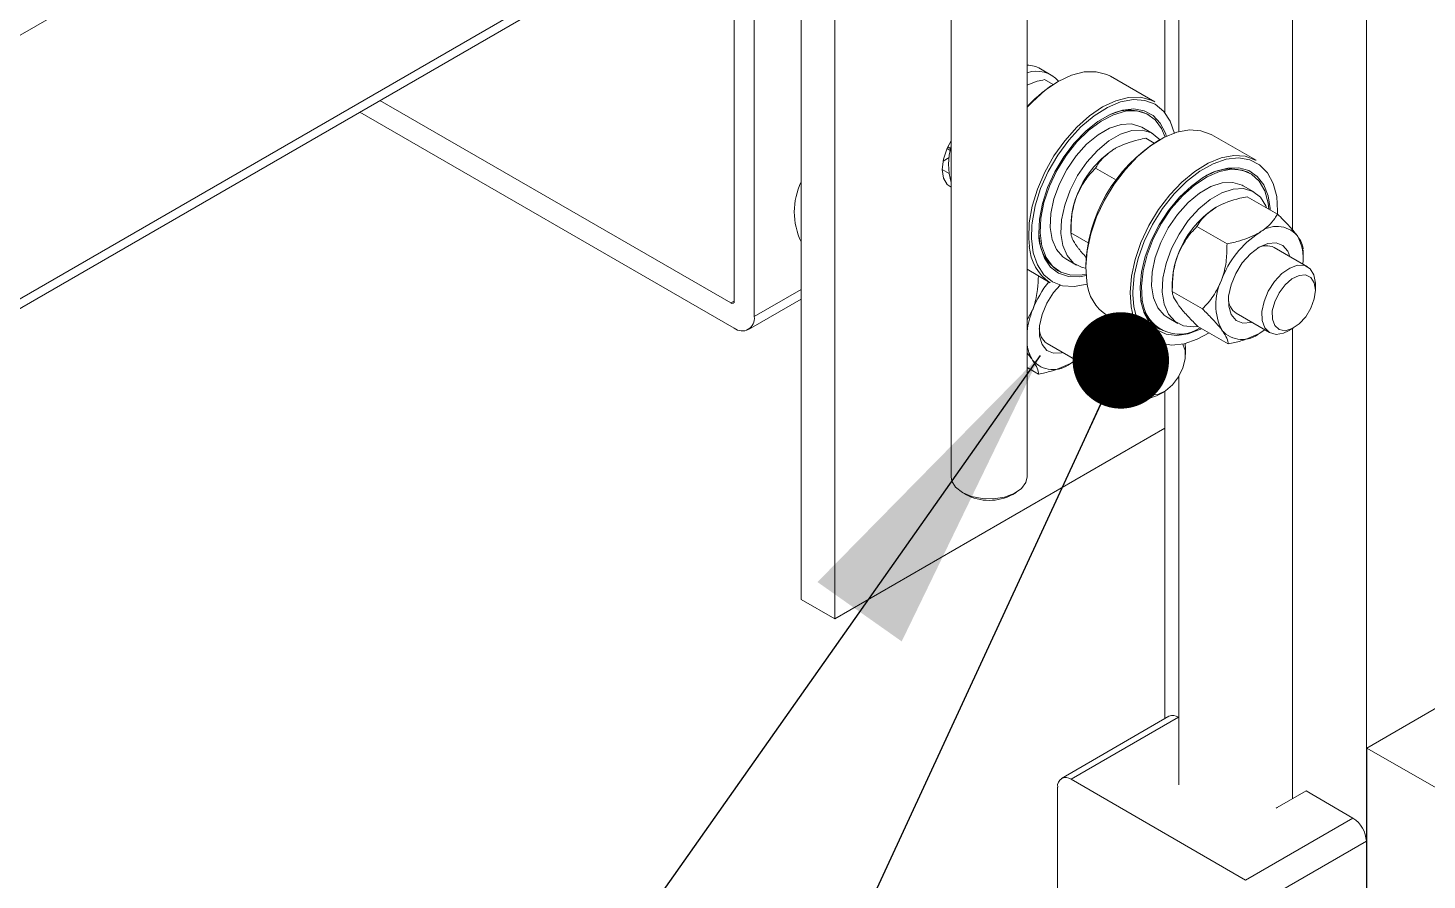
# Model space of a CAD drawing. Header units: millimetres. Extents: x 15 to 415, y 5 to 292.
# Drawn here: x 120.95 to 135.69, y 151.7 to 160.68 of the extents above; entities that cross this region are included whole.
import ezdxf

# ---------------------------------------------------------------- set-up
doc = ezdxf.new("R2010")
doc.units = ezdxf.units.MM
doc.dimstyles.new('SLDDIMSTYLE0', dxfattribs={"dimtxt": 0.18, "dimasz": 1.016, "dimexe": 0, "dimexo": 0.0625, "dimgap": 0, "dimtad": 0, "dimtih": 1, "dimtoh": 1, "dimdec": 0, "dimrnd": 1e-09, "dimzin": 0, "dimdsep": 46, "dimtxsty": 'Standard', "dimblk1": 'DOT', "dimblk2": 'DOT', "dimsah": 1, "dimcen": 0.09, "dimadec": 0, "dimazin": 0, "dimtfac": 1.016, "dimtdec": 0, "dimtofl": 0, "dimtmove": 0, "dimatfit": 3, "dimldrblk": 'DOT', "dimfxl": 1, "dimfrac": 2, "dimtolj": 1, "dimtzin": 0, "dimarcsym": 0})
doc.dimstyles.new('SLDDIMSTYLE1', dxfattribs={"dimtxt": 0.18, "dimasz": 3.302, "dimexe": 0, "dimexo": 0.0625, "dimgap": 0, "dimtad": 0, "dimtih": 1, "dimtoh": 1, "dimdec": 0, "dimrnd": 1e-09, "dimzin": 0, "dimdsep": 46, "dimtxsty": 'Standard', "dimsah": 1, "dimcen": 0.09, "dimadec": 0, "dimazin": 0, "dimtfac": 3.302, "dimtdec": 0, "dimtofl": 0, "dimtmove": 0, "dimatfit": 3, "dimfxl": 1, "dimfrac": 2, "dimtolj": 1, "dimtzin": 0, "dimarcsym": 0})

# ---------------------------------------------------------------- blocks, each defined once
blk = doc.blocks.new('_DOT')
at = {"color": 0, "linetype": 'ByBlock', "lineweight": -2}
blk.add_line((-0.5, 0), (-1, 0), dxfattribs=at)
at = {"color": 0, "linetype": 'ByBlock', "const_width": 0.5}
blk.add_lwpolyline([(-0.25, 0, 1), (0.25, 0, 1)], format="xyb", close=True, dxfattribs=at)

msp = doc.modelspace()

# ---------------------------------------------------------------- linework, layer by layer
at = {"color": 7, "linetype": 'Continuous', "lineweight": 15}
for p, q in [((135.047, 174.543), (135.047, 150.234)), ((129.093, 154.661), (129.093, 166.909)), ((129.447, 154.456), (129.447, 166.705)), ((128.386, 165.398), (128.386, 157.804)), ((128.598, 165.316), (128.598, 157.641)), ((134.27, 158.55), (134.27, 164.865)), ((132.925, 164.689), (132.925, 159.788)), ((133.07, 164.689), (133.07, 159.588)), ((91.741, 140.916), (128.386, 162.071)), ((130.673, 162.077), (130.673, 155.951)), ((131.473, 155.951), (131.473, 161.669)), ((131.726, 160.186), (131.613, 160.252)), ((131.657, 160.137), (131.746, 160.086)), ((132.817, 159.903), (132.35, 160.173)), ((128.386, 157.518), (124.443, 159.794)), ((128.351, 157.784), (124.655, 159.917)), ((132.794, 159.57), (132.681, 159.635)), ((132.756, 159.765), (132.742, 159.773)), ((132.725, 159.52), (132.813, 159.469)), ((133.885, 159.287), (133.418, 159.556)), ((130.639, 159.429), (130.667, 159.412)), ((132.394, 159.408), (132.394, 159.408)), ((130.652, 159.316), (130.587, 159.279)), ((132.194, 159.206), (132.414, 159.079)), ((133.824, 159.149), (133.81, 159.157)), ((133.862, 158.954), (133.749, 159.019)), ((133.792, 158.904), (134.11, 158.721)), ((133.462, 158.791), (133.462, 158.791)), ((131.934, 158.612), (131.934, 158.534)), ((131.935, 158.522), (132.117, 158.417)), ((133.262, 158.59), (133.579, 158.407)), ((134.428, 158.165), (134.075, 158.368)), ((134.381, 158.261), (134.381, 158.339)), ((131.881, 158.25), (131.994, 158.184)), ((131.473, 158.139), (131.717, 157.998)), ((131.792, 158.128), (131.806, 158.12)), ((133.002, 157.995), (133.002, 157.917)), ((133.002, 157.905), (133.32, 157.722)), ((134.511, 157.919), (134.511, 157.982)), ((128.536, 157.503), (129.093, 157.825)), ((131.531, 157.713), (131.473, 157.606)), ((132.318, 157.651), (132.785, 157.382)), ((132.949, 157.633), (133.062, 157.568)), ((133.675, 157.676), (134.028, 157.472)), ((132.86, 157.511), (132.874, 157.503)), ((133.273, 157.535), (133.591, 157.352)), ((133.921, 157.465), (133.922, 157.465)), ((133.927, 157.468), (133.978, 157.501)), ((134.228, 157.492), (134.282, 157.523)), ((134.27, 152.562), (134.27, 157.516)), ((131.683, 157.358), (132.657, 156.795)), ((133.14, 157.242), (133.14, 157.305)), ((131.929, 157.147), (131.985, 157.183)), ((131.473, 157.103), (131.592, 157.035)), ((133.07, 157.011), (133.07, 152.706)), ((132.858, 156.815), (132.912, 156.846)), ((132.925, 156.855), (132.925, 153.405)), ((132.925, 156.465), (129.447, 154.456)), ((130.79, 155.787), (130.826, 155.767)), ((131.321, 155.767), (131.356, 155.787)), ((135.052, 153.095), (139.29, 155.542)), ((129.093, 154.661), (129.447, 154.456)), ((132.967, 153.429), (131.836, 152.775)), ((133.067, 153.419), (131.936, 152.766)), ((133.07, 153.417), (133.067, 153.419)), ((135.052, 150.237), (135.052, 153.095)), ((135.83, 152.646), (135.052, 153.095)), ((131.936, 152.766), (133.774, 151.704)), ((131.794, 152.684), (131.794, 150.969)), ((134.107, 152.468), (134.411, 152.643)), ((134.906, 152.357), (134.411, 152.643)), ((134.097, 152.462), (134.107, 152.468)), ((133.774, 151.704), (134.906, 152.357)), ((135.047, 152.112), (133.916, 151.459)), ((135.047, 152.112), (135.047, 150.398))]:
    msp.add_line(p, q, dxfattribs=at)
at = {"color": 8, "linetype": 'Continuous', "lineweight": 15}
for p, q in [((128.269, 164.881), (91.803, 143.829)), ((91.803, 141.053), (128.386, 162.172)), ((130.652, 159.149), (130.578, 159.192)), ((131.522, 158.602), (131.518, 158.464)), ((131.497, 158.38), (131.49, 158.463)), ((128.598, 157.641), (129.093, 157.926)), ((132.585, 157.874), (132.596, 157.745)), ((128.351, 157.784), (128.386, 157.804)), ((132.59, 157.645), (132.568, 157.742))]:
    msp.add_line(p, q, dxfattribs=at)
at = {"color": 7, "linetype": 'Continuous', "lineweight": 15, "flags": 128}
for points in [[(132.35, 160.173), (132.313, 160.191), (132.2, 160.221), (132.075, 160.219), (131.94, 160.184), (131.801, 160.119), (131.663, 160.025), (131.528, 159.904), (131.473, 159.846)], [(131.49, 158.463), (131.496, 158.628), (131.527, 158.803), (131.583, 158.983), (131.66, 159.161), (131.756, 159.333), (131.869, 159.493), (131.995, 159.635), (132.129, 159.755), (132.268, 159.85), (132.407, 159.915), (132.541, 159.949), (132.667, 159.952), (132.78, 159.922), (132.817, 159.903)], [(133.025, 159.57), (133.025, 159.571), (132.981, 159.7), (132.912, 159.803), (132.823, 159.877), (132.714, 159.919), (132.592, 159.927), (132.458, 159.903), (132.319, 159.845), (132.178, 159.757), (132.04, 159.641), (131.911, 159.501), (131.795, 159.342), (131.695, 159.17), (131.615, 158.989), (131.558, 158.808), (131.525, 158.63), (131.522, 158.602)], [(131.596, 158.513), (131.602, 158.667), (131.634, 158.831), (131.688, 158.999), (131.765, 159.166), (131.859, 159.324), (131.969, 159.468), (132.091, 159.594), (132.219, 159.695), (132.349, 159.77), (132.477, 159.815), (132.598, 159.828), (132.707, 159.809), (132.801, 159.759), (132.876, 159.679), (132.93, 159.573), (132.941, 159.538)], [(131.61, 158.522), (131.617, 158.678), (131.65, 158.844), (131.707, 159.014), (131.786, 159.181), (131.884, 159.339), (131.997, 159.482), (132.122, 159.604), (132.252, 159.701), (132.383, 159.768), (132.511, 159.804), (132.63, 159.807), (132.735, 159.776), (132.823, 159.714), (132.89, 159.621), (132.926, 159.531)], [(131.881, 158.25), (131.85, 158.271), (131.781, 158.348), (131.736, 158.453), (131.716, 158.581), (131.723, 158.726), (131.755, 158.881), (131.813, 159.039), (131.892, 159.192), (131.989, 159.334), (132.1, 159.457), (132.22, 159.557), (132.342, 159.627), (132.462, 159.666), (132.573, 159.671), (132.67, 159.641), (132.681, 159.635)], [(130.673, 159.491), (130.632, 159.415), (130.592, 159.301), (130.578, 159.192), (130.592, 159.099), (130.632, 159.031), (130.673, 159.003)], [(132.09, 158.151), (132.052, 158.159), (131.963, 158.205), (131.894, 158.283), (131.849, 158.388), (131.829, 158.516), (131.836, 158.661), (131.869, 158.816), (131.926, 158.973), (132.005, 159.127), (132.102, 159.268), (132.213, 159.392), (132.333, 159.491), (132.455, 159.562), (132.575, 159.6), (132.686, 159.605), (132.783, 159.576), (132.862, 159.514), (132.871, 159.504)], [(133.418, 159.556), (133.412, 159.559), (133.304, 159.599), (133.182, 159.607), (133.05, 159.582), (132.912, 159.526), (132.773, 159.44), (132.637, 159.328), (132.508, 159.192), (132.391, 159.037), (132.289, 158.869), (132.205, 158.691), (132.143, 158.511), (132.104, 158.334), (132.09, 158.166), (132.101, 158.012)], [(130.631, 159.412), (130.638, 159.407), (130.663, 159.392)], [(132.568, 157.742), (132.557, 157.896), (132.571, 158.065), (132.61, 158.242), (132.672, 158.422), (132.755, 158.599), (132.857, 158.768), (132.975, 158.923), (133.103, 159.058), (133.24, 159.171), (133.379, 159.257), (133.517, 159.313), (133.649, 159.337), (133.771, 159.33), (133.879, 159.29), (133.885, 159.287)], [(134.111, 158.723), (134.112, 158.751), (134.102, 158.907), (134.066, 159.044), (134.005, 159.156), (133.922, 159.239), (133.82, 159.292), (133.701, 159.312), (133.571, 159.298), (133.433, 159.251), (133.292, 159.173), (133.153, 159.065), (133.021, 158.933), (132.899, 158.78), (132.794, 158.611), (132.707, 158.433), (132.642, 158.251), (132.601, 158.072), (132.585, 157.901), (132.585, 157.874)], [(132.672, 157.804), (132.663, 157.949), (132.678, 158.107), (132.718, 158.273), (132.781, 158.442), (132.863, 158.606), (132.964, 158.76), (133.078, 158.898), (133.203, 159.016), (133.332, 159.108), (133.462, 159.173), (133.588, 159.206), (133.705, 159.208), (133.81, 159.179), (133.898, 159.118), (133.966, 159.029), (134.011, 158.914), (134.033, 158.778), (134.034, 158.765)], [(132.686, 157.815), (132.677, 157.961), (132.694, 158.122), (132.736, 158.29), (132.801, 158.46), (132.888, 158.624), (132.992, 158.778), (133.11, 158.913), (133.237, 159.027), (133.368, 159.113), (133.499, 159.169), (133.624, 159.193), (133.738, 159.183), (133.837, 159.14), (133.918, 159.067), (133.977, 158.964), (134.011, 158.837), (134.018, 158.774)], [(132.949, 157.633), (132.918, 157.654), (132.849, 157.732), (132.804, 157.837), (132.784, 157.965), (132.79, 158.109), (132.823, 158.264), (132.88, 158.422), (132.96, 158.576), (133.057, 158.717), (133.168, 158.841), (133.288, 158.94), (133.41, 159.011), (133.529, 159.049), (133.64, 159.054), (133.738, 159.025), (133.749, 159.019)], [(133.267, 157.535), (133.224, 157.531), (133.119, 157.543), (133.031, 157.589), (132.962, 157.666), (132.917, 157.771), (132.897, 157.899), (132.904, 158.044), (132.936, 158.199), (132.994, 158.357), (133.073, 158.51), (133.17, 158.652), (133.281, 158.775), (133.401, 158.875), (133.523, 158.945), (133.642, 158.984), (133.753, 158.989), (133.851, 158.96), (133.93, 158.898), (133.987, 158.806), (133.995, 158.787)], [(131.518, 158.464), (131.537, 158.314), (131.581, 158.185), (131.65, 158.082), (131.739, 158.008), (131.847, 157.966), (131.97, 157.957), (132.104, 157.982), (132.106, 157.983)], [(132.095, 158.073), (132.023, 158.06), (131.908, 158.062), (131.805, 158.097), (131.72, 158.162), (131.656, 158.256), (131.614, 158.374), (131.596, 158.513)], [(132.093, 158.089), (132.051, 158.081), (131.932, 158.078), (131.827, 158.109), (131.739, 158.171), (131.672, 158.263), (131.628, 158.382), (131.61, 158.522)], [(133.84, 157.581), (133.833, 157.579), (133.747, 157.573), (133.676, 157.601), (133.624, 157.662), (133.597, 157.749), (133.595, 157.856), (133.621, 157.975), (133.67, 158.095), (133.74, 158.208), (133.825, 158.303), (133.917, 158.373), (134.01, 158.412), (134.096, 158.418), (134.167, 158.39), (134.219, 158.329), (134.24, 158.273)], [(134.228, 157.492), (134.174, 157.467), (134.095, 157.453), (134.027, 157.473), (133.977, 157.522), (133.95, 157.598), (133.947, 157.694), (133.969, 157.801), (134.014, 157.909), (134.078, 158.009), (134.156, 158.093), (134.239, 158.152), (134.322, 158.181), (134.397, 158.178), (134.456, 158.143), (134.495, 158.08), (134.495, 158.08)], [(134.498, 157.998), (134.511, 157.92), (134.498, 157.827), (134.463, 157.73), (134.408, 157.639), (134.339, 157.564), (134.264, 157.514), (134.191, 157.492), (134.128, 157.503), (134.081, 157.545), (134.057, 157.613), (134.056, 157.7), (134.081, 157.796), (134.127, 157.891), (134.19, 157.975), (134.263, 158.039), (134.338, 158.075), (134.407, 158.08), (134.462, 158.054), (134.498, 157.998)], [(134.495, 158.08), (134.511, 157.993), (134.511, 157.982)], [(131.847, 157.263), (131.836, 157.26), (131.751, 157.256), (131.68, 157.285), (131.63, 157.347), (131.603, 157.436), (131.603, 157.544), (131.63, 157.663), (131.68, 157.783), (131.751, 157.894), (131.82, 157.973)], [(132.596, 157.745), (132.632, 157.608), (132.692, 157.496), (132.775, 157.413), (132.878, 157.36), (132.996, 157.34), (133.127, 157.354), (133.265, 157.401), (133.389, 157.469)], [(133.311, 157.514), (133.3, 157.508), (133.171, 157.459), (133.049, 157.441), (132.938, 157.455), (132.841, 157.5), (132.763, 157.576), (132.706, 157.678), (132.672, 157.804)], [(133.113, 157.351), (133.137, 157.284), (133.137, 157.197), (133.113, 157.101), (133.067, 157.005), (133.004, 156.921), (132.931, 156.858), (132.856, 156.822), (132.787, 156.817), (132.731, 156.844), (132.695, 156.9), (132.683, 156.978), (132.683, 156.978)], [(133.136, 157.356), (133.137, 157.352), (133.14, 157.305)], [(132.858, 156.815), (132.836, 156.804), (132.754, 156.778), (132.681, 156.784), (132.624, 156.823), (132.587, 156.889), (132.575, 156.978)], [(130.673, 155.951), (130.68, 155.907), (130.72, 155.842), (130.791, 155.787), (130.887, 155.746), (131, 155.724), (131.119, 155.721), (131.234, 155.739), (131.335, 155.776), (131.412, 155.828), (131.46, 155.891), (131.473, 155.951)]]:
    msp.add_lwpolyline(points, dxfattribs=at)
at = {"color": 7, "linetype": 'Continuous', "lineweight": 15}
for centre, radius, start, end in [((131.471, 160.001), 0.289, 60.4992, 89.5765), ((131.572, 159.92), 0.306, 40.9034, 108.8563), ((132.468, 158.965), 1.332, 120.4237, 137.562), ((132.548, 159.353), 0.463, 65.2217, 121.7623), ((133.718, 158.113), 1.629, 121.761, 178.2444), ((131.371, 159.247), 0.725, 164.7056, 195.5551), ((132.937, 158.564), 1.004, 123.1613, 160.133), ((133.616, 158.694), 0.502, 67.346, 123.1711), ((129.735, 158.743), 0.715, 153.7538, 206.2462), ((132.774, 158.597), 0.839, 158.4225, 178.9569), ((134.005, 157.948), 1.004, 123.1613, 160.133), ((132.053, 158.504), 0.458, 176.7778, 235.2599), ((134.465, 157.682), 1.004, 123.1613, 160.133), ((134.102, 158.301), 0.29, 42.0551, 129.9511), ((133.929, 158.259), 0.453, 351.6916, 31.2766), ((131.996, 158.413), 0.501, 183.8161, 236.0805), ((133.994, 158.196), 0.191, 64.7585, 120.4291), ((133.841, 157.98), 0.839, 158.4225, 178.9569), ((132.563, 157.312), 1.107, 141.0939, 158.7373), ((132.576, 158.052), 0.477, 184.852, 237.2383), ((134.043, 157.766), 0.583, 153.7406, 207.5364), ((128.365, 157.8), 0.0218, 230.7979, 9.2129), ((132.374, 157.379), 0.907, 158.4017, 173.3287), ((133.078, 157.855), 0.407, 184.5172, 237.5732), ((133.077, 157.848), 0.392, 184.8786, 303.8748), ((133.788, 157.834), 0.195, 180.2271, 234.5958), ((128.469, 157.62), 0.131, 230.7968, 9.214), ((133.022, 157.761), 0.448, 195.056, 237.937), ((131.783, 157.51), 0.182, 178.1141, 236.7085), ((133.741, 157.69), 0.29, 222.0552, 309.9509), ((131.828, 157.379), 0.356, 185.5845, 213.5118), ((133.201, 156.946), 0.627, 134.2759, 177.0445), ((133.18, 156.956), 0.498, 126.2985, 177.4714), ((131.748, 157.368), 0.286, 220.5328, 309.2481), ((131.073, 156.226), 0.522, 241.6782, 298.3218), ((133.009, 153.337), 0.101, 54.3825, 114.3071), ((131.881, 152.698), 0.0873, 50.7967, 189.214), ((134.74, 152.098), 0.307, 2.6055, 57.3945)]:
    msp.add_arc(centre, radius, start, end, dxfattribs=at)
for points, knots in [([(131.473, 160.08), (131.507, 160.095), (131.564, 160.119), (131.631, 160.132), (131.657, 160.137)], [0, 0, 0, 0, 0.600333, 1, 1, 1, 1]), ([(132.388, 159.404), (132.394, 159.408), (132.467, 159.45), (132.583, 159.49), (132.699, 159.515), (132.725, 159.52)], [0, 0, 0, 0, 0.05941, 0.787735, 1, 1, 1, 1]), ([(132.194, 159.206), (132.21, 159.233), (132.254, 159.306), (132.336, 159.366), (132.388, 159.404)], [0, 0, 0, 0, 0.372646, 1, 1, 1, 1]), ([(131.993, 158.905), (132.02, 158.963), (132.074, 159.078), (132.154, 159.164), (132.194, 159.206)], [0, 0, 0, 0, 0.503997, 1, 1, 1, 1]), ([(131.935, 158.522), (131.936, 158.578), (131.938, 158.693), (131.964, 158.822), (131.988, 158.891), (131.993, 158.905)], [0, 0, 0, 0, 0.432383, 0.87955, 1, 1, 1, 1]), ([(133.456, 158.788), (133.461, 158.791), (133.535, 158.834), (133.651, 158.874), (133.766, 158.899), (133.792, 158.904)], [0, 0, 0, 0, 0.05941, 0.787735, 1, 1, 1, 1]), ([(133.262, 158.59), (133.278, 158.617), (133.322, 158.689), (133.404, 158.75), (133.456, 158.788)], [0, 0, 0, 0, 0.372646, 1, 1, 1, 1]), ([(134.11, 158.721), (134.101, 158.706), (134.06, 158.638), (133.993, 158.569), (133.921, 158.526), (133.916, 158.523)], [0, 0, 0, 0, 0.212265, 0.94059, 1, 1, 1, 1]), ([(134.317, 158.495), (134.289, 158.53), (134.233, 158.599), (134.151, 158.68), (134.11, 158.721)], [0, 0, 0, 0, 0.503997, 1, 1, 1, 1]), ([(131.999, 158.378), (131.979, 158.408), (131.94, 158.468), (131.936, 158.504), (131.935, 158.522)], [0, 0, 0, 0, 0.503998, 1, 1, 1, 1]), ([(133.061, 158.289), (133.088, 158.347), (133.141, 158.461), (133.222, 158.547), (133.262, 158.59)], [0, 0, 0, 0, 0.503997, 1, 1, 1, 1]), ([(133.916, 158.523), (133.851, 158.492), (133.749, 158.443), (133.625, 158.417), (133.579, 158.407)], [0, 0, 0, 0, 0.627354, 1, 1, 1, 1]), ([(134.381, 158.351), (134.379, 158.366), (134.375, 158.398), (134.347, 158.451), (134.322, 158.487), (134.317, 158.495)], [0, 0, 0, 0, 0.432383, 0.87955, 1, 1, 1, 1]), ([(132.103, 158.255), (132.072, 158.29), (132.033, 158.333), (132.005, 158.37), (131.999, 158.378)], [0, 0, 0, 0, 0.787365, 1, 1, 1, 1]), ([(133.579, 158.407), (133.578, 158.35), (133.576, 158.235), (133.55, 158.106), (133.526, 158.038), (133.52, 158.023)], [0, 0, 0, 0, 0.432384, 0.879551, 1, 1, 1, 1]), ([(133.002, 157.905), (133.003, 157.962), (133.006, 158.077), (133.031, 158.206), (133.056, 158.274), (133.061, 158.289)], [0, 0, 0, 0, 0.432384, 0.87955, 1, 1, 1, 1]), ([(131.591, 158.071), (131.59, 158.023), (131.586, 157.917), (131.561, 157.796), (131.536, 157.728), (131.531, 157.713)], [0, 0, 0, 0, 0.392707, 0.871131, 1, 1, 1, 1]), ([(133.52, 158.023), (133.494, 157.966), (133.44, 157.851), (133.36, 157.765), (133.32, 157.722)], [0, 0, 0, 0, 0.503997, 1, 1, 1, 1]), ([(133.067, 157.761), (133.047, 157.792), (133.008, 157.852), (133.004, 157.888), (133.002, 157.905)], [0, 0, 0, 0, 0.503998, 1, 1, 1, 1]), ([(133.273, 157.535), (133.238, 157.57), (133.167, 157.641), (133.101, 157.716), (133.073, 157.754), (133.067, 157.761)], [0, 0, 0, 0, 0.432384, 0.87955, 1, 1, 1, 1]), ([(133.32, 157.722), (133.355, 157.687), (133.426, 157.616), (133.492, 157.541), (133.52, 157.504), (133.526, 157.496)], [0, 0, 0, 0, 0.432384, 0.87955, 1, 1, 1, 1]), ([(133.526, 157.496), (133.546, 157.466), (133.585, 157.406), (133.589, 157.37), (133.591, 157.352)], [0, 0, 0, 0, 0.503998, 1, 1, 1, 1]), ([(133.591, 157.352), (133.637, 157.362), (133.76, 157.388), (133.863, 157.437), (133.927, 157.468)], [0, 0, 0, 0, 0.372648, 1, 1, 1, 1]), ([(131.473, 157.254), (131.487, 157.238), (131.51, 157.212), (131.525, 157.19), (131.531, 157.182)], [0, 0, 0, 0, 0.634557, 1, 1, 1, 1]), ([(131.531, 157.182), (131.55, 157.152), (131.588, 157.09), (131.591, 157.053), (131.592, 157.035)], [0, 0, 0, 0, 0.503997, 1, 1, 1, 1]), ([(131.592, 157.035), (131.638, 157.044), (131.762, 157.069), (131.864, 157.117), (131.929, 157.147)], [0, 0, 0, 0, 0.372648, 1, 1, 1, 1])]:
    msp.add_open_spline(points, degree=3, knots=knots, dxfattribs=at)

# ---------------------------------------------------------------- leaders
at = {"color": 7, "linetype": 'Continuous', "lineweight": 0}
for points, dimstyle in [([(132.46, 157.179), (98.906, 84.618)], 'SLDDIMSTYLE0'), ([(131.61, 157.23), (80.119, 84.164)], 'SLDDIMSTYLE1')]:
    msp.add_leader(points, dimstyle=dimstyle, dxfattribs=at)

doc.saveas('drawing.dxf')
